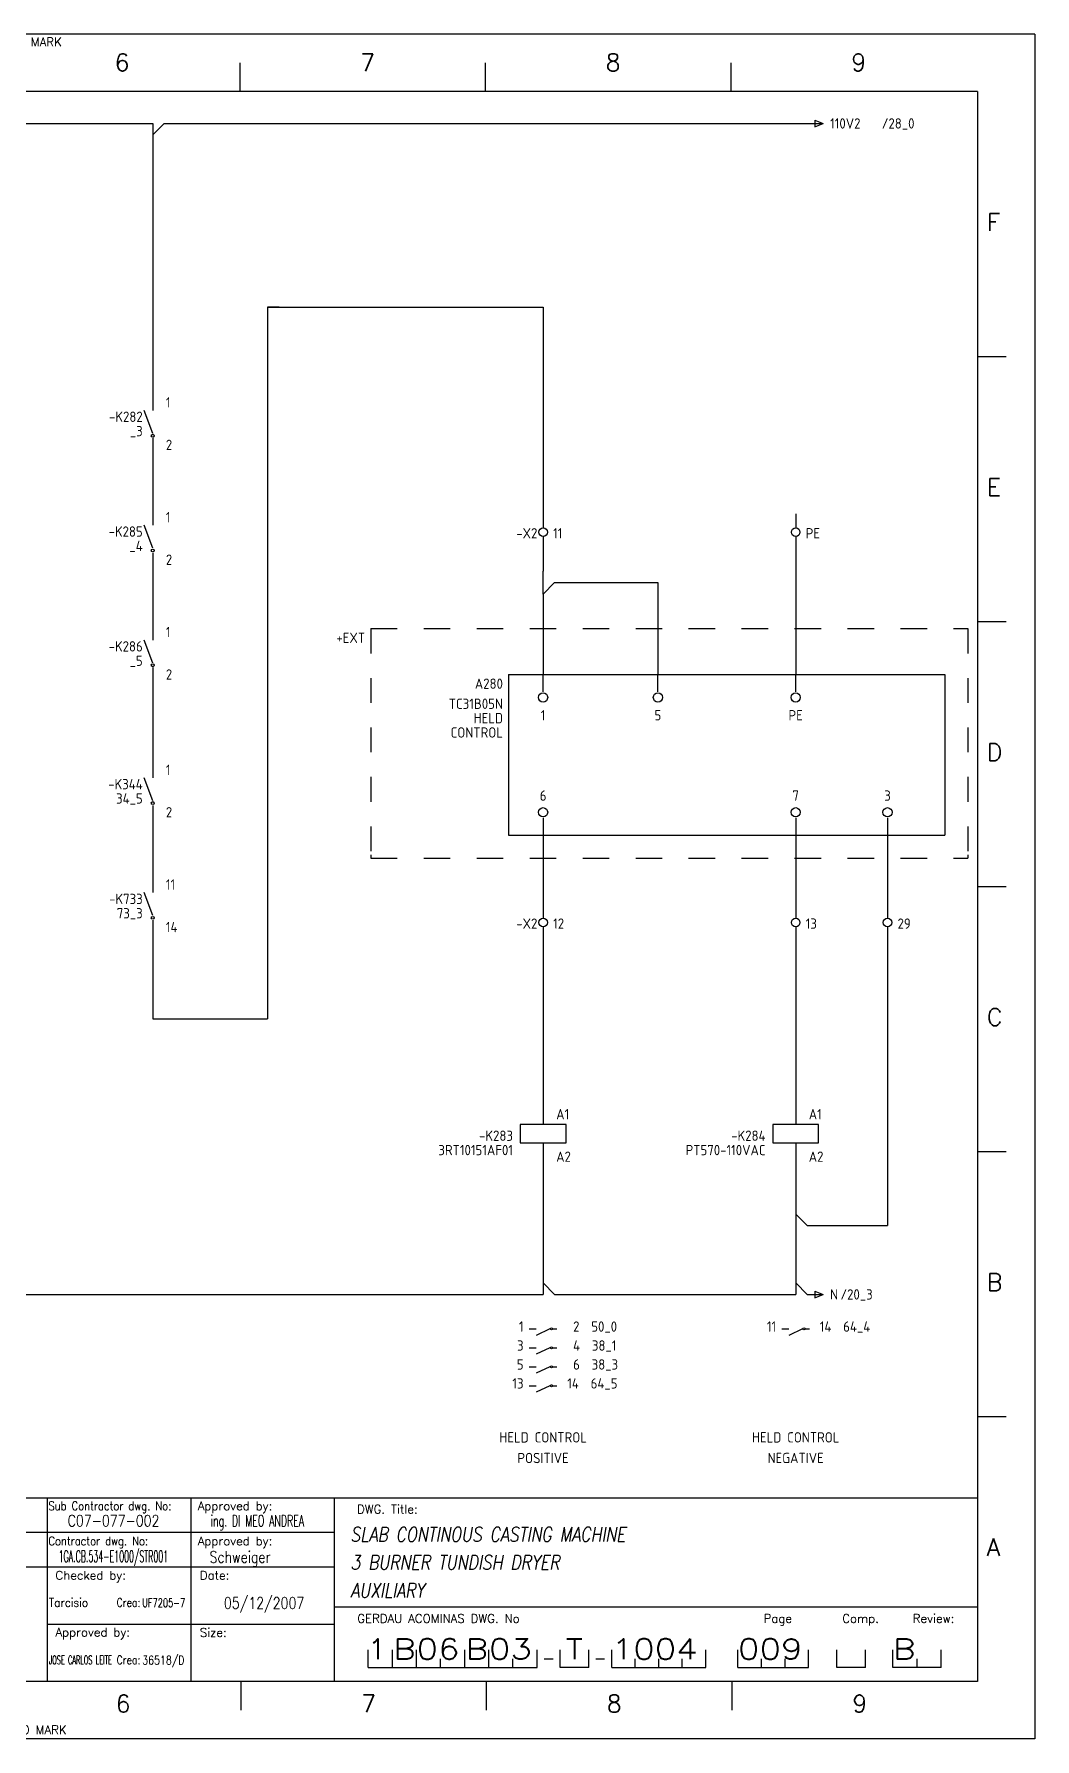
# Model space of a CAD drawing. Extents: x 520 to 940, y 6 to 303.
# Drawn here: x 765.8 to 940.2, y 6.5 to 303.5 of the extents above; entities that cross this region are included whole.
import ezdxf
from ezdxf.enums import TextEntityAlignment as Align

# ---------------------------------------------------------------- set-up
doc = ezdxf.new("R2010")
doc.units = 0
doc.header["$LTSCALE"] = 25
doc.header["$MEASUREMENT"] = 0
doc.linetypes.add('EPLANLINE7', pattern=[0])
doc.layers.get('0').update_dxf_attribs({"linetype": 'CONTINUOUS'})
for name, color, linetype in [('AUTOCONNECTING', 2, 'CONTINUOUS'), ('DESIG_', 3, 'CONTINUOUS'), ('FORM_1', 7, 'CONTINUOUS'), ('FORM_2', 4, 'CONTINUOUS'), ('FORM_3', 6, 'CONTINUOUS'), ('FORM_4', 1, 'CONTINUOUS'), ('MORSETTI', 7, 'CONTINUOUS'), ('RIF_', 7, 'CONTINUOUS'), ('SEF', 5, 'CONTINUOUS'), ('SIMBOLO', 4, 'CONTINUOUS'), ('TABELLA', 7, 'CONTINUOUS'), ('TESTI', 7, 'CONTINUOUS'), ('TESTO', 5, 'CONTINUOUS')]:
    doc.layers.add(name, color=color, linetype=linetype)
doc.styles.add('ROMANS', font='romans.shx', dxfattribs={"width": 0.7, "oblique": 10, "height": 4})
doc.styles.get("Standard").update_dxf_attribs({"font": 'isocp.shx'})

# ---------------------------------------------------------------- blocks, each defined once
blk = doc.blocks.new('Format A3')
at = {"layer": 'FORM_1'}
for p, q in [((420, 297), (0, 297)), ((420, 297), (420, 0)), ((281.48, 292), (281.48, 287)), ((324.26, 292), (324.26, 287)), ((367.03, 292), (367.03, 287)), ((410, 240.83), (415, 240.83)), ((410, 194.66), (415, 194.66)), ((410, 148.5), (415, 148.5)), ((410, 102.33), (415, 102.33)), ((410, 56.17), (415, 56.17)), ((248, 30), (248, 42)), ((273, 10), (273, 42)), ((188.01, 36), (298, 36)), ((298, 23), (410, 23)), ((248, 20), (298, 20)), ((281.66, 10), (281.66, 5)), ((324.44, 10), (324.44, 5)), ((367.22, 10), (367.22, 5)), ((420, 0), (0, 0))]:
    blk.add_line(p, q, dxfattribs=at)
at = {"layer": 'FORM_3'}
for p, q in [((410, 287), (25, 287)), ((410, 287), (410, 10)), ((410, 10), (25, 10))]:
    blk.add_line(p, q, dxfattribs=at)
at = {"layer": 'FORM_4'}
for p, q in [((188.01, 42), (410, 42)), ((298, 10), (298, 42)), ((188.01, 30), (298, 30)), ((248, 10), (248, 30)), ((303.88, 12.42), (303.88, 15.51)), ((308.08, 12.42), (308.08, 15.51)), ((312.28, 12.42), (312.28, 15.51)), ((320.68, 12.42), (320.68, 15.51)), ((324.88, 12.42), (324.88, 15.51)), ((333.28, 12.42), (333.28, 15.51)), ((337.28, 12.42), (337.28, 15.51)), ((342.28, 12.42), (342.28, 15.51)), ((346.28, 12.42), (346.28, 15.51)), ((362.68, 12.42), (362.68, 15.51)), ((368.28, 12.42), (368.28, 15.51)), ((380.58, 12.42), (380.58, 15.51)), ((385.48, 12.42), (385.48, 15.51)), ((390.48, 12.42), (390.48, 15.51)), ((395.28, 12.42), (395.28, 15.51)), ((403.68, 12.42), (403.68, 15.51)), ((303.88, 12.42), (333.28, 12.42)), ((316.48, 12.42), (316.48, 13.97)), ((316.48, 12.42), (316.48, 13.97)), ((329.08, 12.42), (329.08, 13.97)), ((334.53, 13.97), (336.06, 13.97)), ((342.28, 12.42), (337.28, 12.42)), ((343.53, 13.97), (345.03, 13.97)), ((346.28, 12.42), (346.28, 13.97)), ((346.28, 12.42), (362.68, 12.42)), ((350.38, 12.42), (350.38, 13.97)), ((354.48, 12.42), (354.48, 13.97)), ((358.58, 12.42), (358.58, 13.97)), ((368.28, 12.42), (380.58, 12.42)), ((372.38, 12.42), (372.38, 13.97)), ((376.48, 12.42), (376.48, 13.97)), ((390.48, 12.42), (385.48, 12.42)), ((399.13, 12.42), (395.28, 12.42)), ((403.68, 12.42), (399.13, 12.42)), ((399.48, 12.42), (399.48, 13.97))]:
    blk.add_line(p, q, dxfattribs=at)
at = {"layer": 'FORM_1', "style": 'ROMANS'}
for p in [(239.05, 294.88), (239.88, 0.84)]:
    blk.add_text('FOLD MARK', height=1.5, dxfattribs=at).set_placement(p)
at = {"layer": 'FORM_2', "style": 'ROMANS'}
for s, width, p in [('Sub Contractor dwg. No:', 0.85, (248.15, 39.84)), ('Contractor dwg. No:', 0.85, (248.15, 33.72)), ('Crea:', 0.8, (260.02, 23)), ('Crea:', 0.8, (260.02, 13))]:
    blk.add_text(s, height=1.5, dxfattribs=dict(at, width=width)).set_placement(p)
for s, p in [('Approved by:', (274.17, 39.84)), ('DWG. Title:', (301.92, 39.27)), ('Approved by:', (274.17, 33.72)), ('Checked by:', (249.38, 27.74)), ('Date:', (274.53, 27.74)), ('GERDAU ACOMINAS DWG. No', (301.96, 20.23)), ('Page', (372.75, 20.23)), ('Comp.', (386.46, 20.23)), ('Review:', (398.72, 20.23)), ('Approved by:', (249.38, 17.83)), ('Size:', (274.53, 17.79))]:
    blk.add_text(s, height=1.5, dxfattribs=at).set_placement(p)
at = {"layer": 'FORM_2', "style": 'ROMANS', "flags": 4}
for tag, p in [('21', (189.91, 37.18)), ('18', (189.91, 30.89))]:
    blk.add_attdef(tag, p, '', height=2, dxfattribs=at)
at = {"layer": 'FORM_2', "color": 4, "style": 'ROMANS', "width": 0.8, "flags": 4}
for tag, p in [('22', (251.5, 37)), ('19', (251.5, 30.8)), ('24', (278.73, 22.67))]:
    blk.add_attdef(tag, p, '', height=2, dxfattribs=at)
at = {"layer": 'FORM_2', "style": 'ROMANS', "flags": 4}
for tag, p, height, width in [('23', (276.41, 37.01), 2, 0.8), ('20', (276.22, 30.68), 2, 0.8), ('14', (248.25, 23), 1.5, 0.9), ('15', (264.49, 22.98), 1.5, 0.8), ('16', (248.25, 13), 1.5, 0.9), ('17', (264.49, 12.98), 1.5, 0.8)]:
    blk.add_attdef(tag, p, '', height=height, dxfattribs=dict(at, width=width))
at = {"layer": 'FORM_4', "style": 'ROMANS'}
for s, p in [('6', (259.7, 290.56)), ('7', (302.47, 290.56)), ('8', (345.25, 290.56)), ('9', (388.03, 290.56)), ('F', (411.64, 262.73)), ('E', (411.64, 216.57)), ('D', (411.64, 170.4)), ('C', (411.64, 124.24)), ('B', (411.64, 78.07)), ('A', (411.64, 31.9)), ('6', (259.88, 4.65)), ('7', (302.66, 4.65)), ('8', (345.43, 4.65)), ('9', (388.21, 4.65))]:
    blk.add_text(s, height=3, dxfattribs=at).set_placement(p)
at = {"layer": 'FORM_4', "color": 1, "style": 'ROMANS', "oblique": 10, "width": 0.8, "flags": 4}
for tag, p in [('11', (300.77, 34.39)), ('12', (300.77, 29.5)), ('13', (300.77, 24.62))]:
    blk.add_attdef(tag, p, '', height=2.5, dxfattribs=at)
at = {"layer": 'FORM_4', "color": 1, "style": 'ROMANS', "flags": 2}
blk.add_attdef('25', (279.66, 12.25), '', height=5, dxfattribs=at)
at = {"layer": 'FORM_4', "style": 'ROMANS', "width": 1.25, "flags": 4}
for tag, p in [('1', (303.88, 13.92)), ('3', (312.28, 13.92)), ('5', (324.88, 13.92)), ('7', (346.28, 13.92)), ('10', (395.28, 13.92))]:
    blk.add_attdef(tag, p, '', height=3.5, dxfattribs=at)
for tag, p in [('2', (310.18, 13.92)), ('4', (322.78, 13.92)), ('6', (339.78, 13.92)), ('9', (387.98, 13.92))]:
    blk.add_attdef(tag, text='', height=3.5, dxfattribs=at).set_placement(p, align=Align.CENTER)
at = {"layer": 'FORM_4', "color": 1, "style": 'ROMANS', "width": 1.25, "flags": 4}
blk.add_attdef('8', (368.28, 13.92), '', height=3.5, dxfattribs=at)
blk = doc.blocks.new('SO269')
at = {"layer": 'TESTI', "color": 2, "linetype": 'EPLANLINE7'}
for p, q in [((-2, 0), (0, 0)), ((0, 0), (0, -2)), ((0, -2), (2, 0))]:
    blk.add_line(p, q, dxfattribs=at)
blk = doc.blocks.new('1_0_IEC_WUPI')
at = {"layer": 'SIMBOLO', "color": 3, "linetype": 'EPLANLINE7'}
for p, q in [((0, 4), (0, 2)), ((0, -2), (-1.5, 2)), ((0, -2.8), (0, -4))]:
    blk.add_line(p, q, dxfattribs=at)
blk.add_circle((0, -2.4), 0.25, dxfattribs=at)
blk = doc.blocks.new('SO283')
at = {"layer": 'SIMBOLO', "color": 2, "linetype": 'EPLANLINE7'}
for p, q in [((0, 2), (0, 0)), ((0, 0), (2, 0))]:
    blk.add_line(p, q, dxfattribs=at)
blk = doc.blocks.new('SO281')
at = {"layer": 'SIMBOLO', "color": 2, "linetype": 'EPLANLINE7'}
for p, q in [((2, 0), (0, 0)), ((0, 0), (0, -2))]:
    blk.add_line(p, q, dxfattribs=at)
blk = doc.blocks.new('SO282')
at = {"layer": 'SIMBOLO', "color": 2, "linetype": 'EPLANLINE7'}
for p in [(-2, 0), (0, 2)]:
    blk.add_line(p, (0, 0), dxfattribs=at)
blk = doc.blocks.new('SO280')
at = {"layer": 'TESTI', "color": 2, "linetype": 'EPLANLINE7'}
for p, q in [((-2, 0), (0, 0)), ((0, 0), (0, -2))]:
    blk.add_line(p, q, dxfattribs=at)
blk = doc.blocks.new('30_0_IEC_WUPI')
at = {"layer": 'SIMBOLO', "color": 3, "linetype": 'EPLANLINE7'}
blk.add_line((0, 4), (0, 1.6), dxfattribs=at)
blk.add_circle((0, 0.8), 0.75, dxfattribs=at)
blk = doc.blocks.new('SO263')
at = {"layer": 'TESTI', "color": 2, "linetype": 'EPLANLINE7'}
for q in [(0, 2), (2, 0)]:
    blk.add_line((0, -2), q, dxfattribs=at)
blk = doc.blocks.new('SO290')
at = {"layer": 'TESTI', "color": 2, "linetype": 'EPLANLINE7'}
blk.add_line((0, 1), (0, 4), dxfattribs=at)
blk.add_circle((0, 0), 0.8, dxfattribs=at)
blk = doc.blocks.new('SO291')
at = {"layer": 'TESTI', "color": 2, "linetype": 'EPLANLINE7'}
blk.add_line((0, 3), (0, 0), dxfattribs=at)
blk.add_circle((0, 4), 0.8, dxfattribs=at)
blk = doc.blocks.new('20_0_IEC_WUPI')
at = {"layer": 'TESTI', "color": 3, "linetype": 'EPLANLINE7'}
for p, q in [((0, 4), (0, 1.6)), ((0, 1.6), (-4, 1.6)), ((-4, 1.6), (-4, -1.6)), ((4, 1.6), (0, 1.6)), ((4, -1.6), (4, 1.6)), ((-4, -1.6), (4, -1.6)), ((0, -1.6), (0, -4))]:
    blk.add_line(p, q, dxfattribs=at)
blk = doc.blocks.new('SO264')
at = {"layer": 'TESTI', "color": 2, "linetype": 'EPLANLINE7'}
for p, q in [((-2, 0), (0, 0)), ((0, 2), (0, 0)), ((0, 2), (2, 0))]:
    blk.add_line(p, q, dxfattribs=at)
blk = doc.blocks.new('SO262')
at = {"layer": 'TESTI', "color": 2, "linetype": 'EPLANLINE7'}
for q in [(0, -2), (2, 0)]:
    blk.add_line((0, 2), q, dxfattribs=at)
blk = doc.blocks.new('SO284')
at = {"layer": 'TESTI', "color": 2, "linetype": 'EPLANLINE7'}
for p, q in [((-1.175, 0), (0.675, 0)), ((-0.675, 0.575), (0.8, 0)), ((-0.675, 0.575), (-0.675, -0.575)), ((-0.675, -0.575), (0.8, 0))]:
    blk.add_line(p, q, dxfattribs=at)

msp = doc.modelspace()

# ---------------------------------------------------------------- linework, layer by layer
at = {"layer": 'AUTOCONNECTING', "color": 2, "linetype": 'EPLANLINE7'}
for p, q in [((752.5, 287.89), (784.5, 287.89)), ((786.5, 285.89), (786.5, 239.89)), ((788.5, 287.89), (902.5, 287.89)), ((806.5, 255.89), (806.5, 131.89)), ((806.5, 255.89), (854.5, 255.89)), ((854.5, 255.89), (854.5, 219.89)), ((786.5, 231.89), (786.5, 219.89)), ((854.5, 215.89), (854.5, 209.89)), ((898.5, 215.89), (898.5, 191.89)), ((786.5, 211.89), (786.5, 199.89)), ((854.5, 205.89), (854.5, 191.89)), ((856.5, 207.89), (874.5, 207.89)), ((874.5, 207.89), (874.5, 191.89)), ((786.5, 191.89), (786.5, 175.89)), ((786.5, 167.89), (786.5, 155.89)), ((854.5, 163.89), (854.5, 151.89)), ((898.5, 163.89), (898.5, 151.89)), ((914.5, 163.89), (914.5, 151.89)), ((786.5, 147.89), (786.5, 131.89)), ((854.5, 147.89), (854.5, 115.89)), ((898.5, 147.89), (898.5, 115.89)), ((914.5, 147.89), (914.5, 95.89)), ((786.5, 131.89), (806.5, 131.89)), ((854.5, 107.89), (854.5, 85.89)), ((898.5, 107.89), (898.5, 97.89)), ((900.5, 95.89), (914.5, 95.89)), ((898.5, 93.89), (898.5, 85.89)), ((752.5, 83.89), (852.5, 83.89)), ((856.5, 83.89), (896.5, 83.89)), ((900.5, 83.89), (902.5, 83.89))]:
    msp.add_line(p, q, dxfattribs=at)
at = {"layer": 'TABELLA', "color": 1, "linetype": 'EPLANLINE7'}
for p, q in [((852.1, 77.89), (853.3, 77.89)), ((855.7, 77.89), (853.3, 76.76)), ((856.18, 77.89), (856.9, 77.89)), ((896.1, 77.89), (897.3, 77.89)), ((899.7, 77.89), (897.3, 76.76)), ((900.18, 77.89), (900.9, 77.89)), ((852.1, 74.59), (853.3, 74.59)), ((855.7, 74.59), (853.3, 73.46)), ((856.18, 74.59), (856.9, 74.59)), ((852.1, 71.29), (853.3, 71.29)), ((855.7, 71.29), (853.3, 70.16)), ((856.18, 71.29), (856.9, 71.29)), ((852.1, 67.99), (853.3, 67.99)), ((855.7, 67.99), (853.3, 66.86)), ((856.18, 67.99), (856.9, 67.99))]:
    msp.add_line(p, q, dxfattribs=at)
for centre in [(855.95, 77.89), (899.95, 77.89), (855.95, 74.59), (855.95, 71.29), (855.95, 67.99)]:
    msp.add_circle(centre, 0.175, dxfattribs=at)
at = {"layer": 'TESTI', "color": 1, "linetype": 'EPLANLINE7'}
for p, q in [((824.5, 199.89), (824.5, 195.56)), ((824.5, 199.89), (829.1, 199.89)), ((833.73, 199.89), (838.33, 199.89)), ((842.95, 199.89), (847.55, 199.89)), ((852.18, 199.89), (856.78, 199.89)), ((861.4, 199.89), (866.03, 199.89)), ((870.63, 199.89), (875.25, 199.89)), ((879.85, 199.89), (884.48, 199.89)), ((889.08, 199.89), (893.7, 199.89)), ((898.3, 199.89), (902.93, 199.89)), ((907.55, 199.89), (912.15, 199.89)), ((916.78, 199.89), (921.38, 199.89)), ((926, 199.89), (928.5, 199.89)), ((927.8, 199.89), (928.5, 199.89)), ((928.5, 199.89), (928.5, 195.56)), ((824.5, 191.26), (824.5, 186.96)), ((848.5, 191.89), (848.5, 163.89)), ((848.5, 191.89), (924.5, 191.89)), ((924.5, 191.89), (924.5, 163.89)), ((928.5, 191.26), (928.5, 186.96)), ((824.5, 182.64), (824.5, 178.34)), ((928.5, 182.64), (928.5, 178.34)), ((824.5, 174.04), (824.5, 169.71)), ((928.5, 174.04), (928.5, 169.71)), ((824.5, 165.41), (824.5, 161.11)), ((848.5, 163.89), (924.5, 163.89)), ((928.5, 165.41), (928.5, 161.11)), ((824.5, 160.46), (824.5, 159.89)), ((928.5, 160.46), (928.5, 159.89)), ((824.5, 159.89), (829.1, 159.89)), ((833.73, 159.89), (838.33, 159.89)), ((842.95, 159.89), (847.55, 159.89)), ((852.18, 159.89), (856.78, 159.89)), ((861.4, 159.89), (866.03, 159.89)), ((870.63, 159.89), (875.25, 159.89)), ((879.85, 159.89), (884.48, 159.89)), ((889.08, 159.89), (893.7, 159.89)), ((898.3, 159.89), (902.93, 159.89)), ((907.55, 159.89), (912.15, 159.89)), ((916.78, 159.89), (921.38, 159.89)), ((926, 159.89), (928.5, 159.89)), ((927.8, 159.89), (928.5, 159.89))]:
    msp.add_line(p, q, dxfattribs=at)

# ---------------------------------------------------------------- block references
ref = msp.add_blockref('Format A3', (520.17, 6.46))
ref.add_attrib('1', '1', (824.05, 20.37), dxfattribs={"layer": 'FORM_4', "height": 3.5, "style": 'ROMANS'})
ref.add_attrib('2', 'B', dxfattribs={"layer": 'FORM_4', "height": 3.5, "style": 'ROMANS', "width": 1.25}).set_placement((830.35, 20.37), align=Align.CENTER)
ref.add_attrib('3', '06', (832.45, 20.37), dxfattribs={"layer": 'FORM_4', "height": 3.5, "style": 'ROMANS', "width": 1.25})
ref.add_attrib('4', 'B', dxfattribs={"layer": 'FORM_4', "height": 3.5, "style": 'ROMANS', "width": 1.25}).set_placement((842.95, 20.37), align=Align.CENTER)
ref.add_attrib('5', '03', (845.05, 20.37), dxfattribs={"layer": 'FORM_4', "height": 3.5, "style": 'ROMANS', "width": 1.25})
ref.add_attrib('6', 'T', dxfattribs={"layer": 'FORM_4', "height": 3.5, "style": 'ROMANS', "width": 1.25}).set_placement((859.95, 20.37), align=Align.CENTER)
ref.add_attrib('7', '1004', (866.45, 20.37), dxfattribs={"layer": 'FORM_4', "height": 3.5, "style": 'ROMANS', "width": 1.25})
ref.add_attrib('8', '009', (888.45, 20.37), dxfattribs={"layer": 'FORM_4', "color": 1, "height": 3.5, "style": 'ROMANS', "width": 1.25})
ref.add_attrib('10', 'B', (915.45, 20.37), dxfattribs={"layer": 'FORM_4', "height": 3.5, "style": 'ROMANS', "width": 1.25})
ref.add_attrib('11', 'SLAB CONTINOUS CASTING MACHINE', (820.94, 40.84), dxfattribs={"layer": 'FORM_4', "color": 1, "height": 2.5, "style": 'ROMANS', "oblique": 10, "width": 0.8})
ref.add_attrib('12', '3 BURNER TUNDISH DRYER', (820.94, 35.96), dxfattribs={"layer": 'FORM_4', "color": 1, "height": 2.5, "style": 'ROMANS', "oblique": 10, "width": 0.8})
ref.add_attrib('13', 'AUXILIARY', (820.94, 31.08), dxfattribs={"layer": 'FORM_4', "color": 1, "height": 2.5, "style": 'ROMANS', "oblique": 10, "width": 0.8})
ref.add_attrib('14', 'Tarcisio', (768.42, 29.46), dxfattribs={"layer": 'FORM_2', "height": 1.5, "style": 'ROMANS', "width": 0.9})
ref.add_attrib('15', 'UF7205-7', (784.67, 29.43), dxfattribs={"layer": 'FORM_2', "height": 1.5, "style": 'ROMANS', "width": 0.7})
ref.add_attrib('16', 'JOSE CARLOS LEITE', (768.42, 19.46), dxfattribs={"layer": 'FORM_2', "height": 1.5, "style": 'ROMANS', "width": 0.5})
ref.add_attrib('17', '36518/D', (784.67, 19.43), dxfattribs={"layer": 'FORM_2', "height": 1.5, "style": 'ROMANS', "width": 0.8})
ref.add_attrib('19', '1GA.CB.534-E1000/STR001', (770.11, 37.26), dxfattribs={"layer": 'FORM_2', "color": 4, "height": 2, "style": 'ROMANS', "width": 0.5})
ref.add_attrib('20', 'Schweiger', (796.4, 37.14), dxfattribs={"layer": 'FORM_2', "height": 2, "style": 'ROMANS', "width": 0.8})
ref.add_attrib('22', 'C07-077-002', (771.68, 43.46), dxfattribs={"layer": 'FORM_2', "color": 4, "height": 2, "style": 'ROMANS', "width": 0.8})
ref.add_attrib('23', 'ing. DI MEO ANDREA', (796.58, 43.46), dxfattribs={"layer": 'FORM_2', "height": 2, "style": 'ROMANS', "width": 0.6})
ref.add_attrib('24', '05/12/2007', (798.9, 29.13), dxfattribs={"layer": 'FORM_2', "color": 4, "height": 2, "style": 'ROMANS', "width": 0.8})
at = {"layer": 'SIMBOLO'}
for name, p in [('SO284', (902.5, 287.89)), ('SO269', (786.5, 287.89)), ('SO281', (806.5, 255.89)), ('SO280', (854.5, 255.89)), ('SO263', (854.5, 207.89)), ('SO280', (874.5, 207.89)), ('SO290', (854.5, 187.89)), ('SO290', (874.5, 187.89)), ('SO290', (898.5, 187.89)), ('SO291', (854.5, 163.89)), ('SO291', (898.5, 163.89)), ('SO291', (914.5, 163.89)), ('SO283', (786.5, 131.89)), ('SO282', (806.5, 131.89)), ('SO262', (898.5, 95.89)), ('SO282', (914.5, 95.89)), ('SO264', (854.5, 83.89)), ('SO264', (898.5, 83.89)), ('SO284', (902.5, 83.89))]:
    msp.add_blockref(name, p, dxfattribs=at)
ref = msp.add_blockref('1_0_IEC_WUPI', (786.5, 235.89), dxfattribs=at)
ref.add_attrib('SEF_1', '-K282', dxfattribs={"layer": 'SEF', "color": 2, "height": 1.8, "width": 1.000667, "flags": 2}).set_placement((784.75, 235.89), align=Align.RIGHT)
ref.add_attrib('DESIGN._1', '1', (788.78, 238.39), dxfattribs={"layer": 'DESIG_', "color": 2, "height": 1.8, "width": 1.000667, "flags": 2})
ref.add_attrib('DESIGN._2', '2', (788.78, 230.99), dxfattribs={"layer": 'DESIG_', "color": 2, "height": 1.8, "width": 1.000667, "flags": 2})
ref = msp.add_blockref('1_0_IEC_WUPI', (786.5, 215.89), dxfattribs=at)
ref.add_attrib('SEF_1', '-K285', dxfattribs={"layer": 'SEF', "color": 2, "height": 1.8, "width": 1.000667, "flags": 2}).set_placement((784.75, 215.89), align=Align.RIGHT)
ref.add_attrib('DESIGN._1', '1', (788.78, 218.39), dxfattribs={"layer": 'DESIG_', "color": 2, "height": 1.8, "width": 1.000667, "flags": 2})
ref.add_attrib('DESIGN._2', '2', (788.78, 210.99), dxfattribs={"layer": 'DESIG_', "color": 2, "height": 1.8, "width": 1.000667, "flags": 2})
ref = msp.add_blockref('30_0_IEC_WUPI', (854.5, 215.89), dxfattribs=at)
ref.add_attrib('DESIGN._1', '-X2', dxfattribs={"layer": 'MORSETTI', "color": 2, "height": 1.8, "width": 1.000667, "flags": 2}).set_placement((853.5, 215.59), align=Align.RIGHT)
ref.add_attrib('DESIGN._2', '11', (856.25, 215.59), dxfattribs={"layer": 'MORSETTI', "color": 2, "height": 1.8, "width": 1.000667, "flags": 2})
ref = msp.add_blockref('30_0_IEC_WUPI', (898.5, 215.89), dxfattribs=at)
ref.add_attrib('DESIGN._1', 'PE', (900.25, 215.59), dxfattribs={"layer": 'MORSETTI', "color": 2, "height": 1.8, "width": 1.000667, "flags": 2})
ref = msp.add_blockref('1_0_IEC_WUPI', (786.5, 195.89), dxfattribs=at)
ref.add_attrib('SEF_1', '-K286', dxfattribs={"layer": 'SEF', "color": 2, "height": 1.8, "width": 1.000667, "flags": 2}).set_placement((784.75, 195.89), align=Align.RIGHT)
ref.add_attrib('DESIGN._1', '1', (788.78, 198.39), dxfattribs={"layer": 'DESIG_', "color": 2, "height": 1.8, "width": 1.000667, "flags": 2})
ref.add_attrib('DESIGN._2', '2', (788.78, 190.99), dxfattribs={"layer": 'DESIG_', "color": 2, "height": 1.8, "width": 1.000667, "flags": 2})
ref = msp.add_blockref('1_0_IEC_WUPI', (786.5, 171.89), dxfattribs=at)
ref.add_attrib('SEF_1', '-K344', dxfattribs={"layer": 'SEF', "color": 2, "height": 1.8, "width": 1.000667, "flags": 2}).set_placement((784.75, 171.89), align=Align.RIGHT)
ref.add_attrib('DESIGN._1', '1', (788.78, 174.39), dxfattribs={"layer": 'DESIG_', "color": 2, "height": 1.8, "width": 1.000667, "flags": 2})
ref.add_attrib('DESIGN._2', '2', (788.78, 166.99), dxfattribs={"layer": 'DESIG_', "color": 2, "height": 1.8, "width": 1.000667, "flags": 2})
ref = msp.add_blockref('1_0_IEC_WUPI', (786.5, 151.89), dxfattribs=at)
ref.add_attrib('SEF_1', '-K733', dxfattribs={"layer": 'SEF', "color": 2, "height": 1.8, "width": 1.000667, "flags": 2}).set_placement((784.75, 151.89), align=Align.RIGHT)
ref.add_attrib('DESIGN._1', '11', (788.78, 154.39), dxfattribs={"layer": 'DESIG_', "color": 2, "height": 1.8, "width": 1.000667, "flags": 2})
ref.add_attrib('DESIGN._2', '14', (788.78, 146.99), dxfattribs={"layer": 'DESIG_', "color": 2, "height": 1.8, "width": 1.000667, "flags": 2})
ref = msp.add_blockref('30_0_IEC_WUPI', (854.5, 147.89), dxfattribs=at)
ref.add_attrib('DESIGN._1', '-X2', dxfattribs={"layer": 'MORSETTI', "color": 2, "height": 1.8, "width": 1.000667, "flags": 2}).set_placement((853.5, 147.59), align=Align.RIGHT)
ref.add_attrib('DESIGN._2', '12', (856.25, 147.59), dxfattribs={"layer": 'MORSETTI', "color": 2, "height": 1.8, "width": 1.000667, "flags": 2})
ref = msp.add_blockref('30_0_IEC_WUPI', (898.5, 147.89), dxfattribs=at)
ref.add_attrib('DESIGN._1', '13', (900.25, 147.59), dxfattribs={"layer": 'MORSETTI', "color": 2, "height": 1.8, "width": 1.000667, "flags": 2})
ref = msp.add_blockref('30_0_IEC_WUPI', (914.5, 147.89), dxfattribs=at)
ref.add_attrib('DESIGN._1', '29', (916.25, 147.59), dxfattribs={"layer": 'MORSETTI', "color": 2, "height": 1.8, "width": 1.000667, "flags": 2})
ref = msp.add_blockref('20_0_IEC_WUPI', (854.5, 111.89), dxfattribs=at)
ref.add_attrib('SEF_1', '-K283', dxfattribs={"layer": 'SEF', "color": 2, "height": 1.8, "width": 1.000667, "flags": 2}).set_placement((849.25, 110.64), align=Align.RIGHT)
ref.add_attrib('DESIGN._1', 'A1', (856.78, 114.39), dxfattribs={"layer": 'DESIG_', "color": 2, "height": 1.8, "width": 1.000667, "flags": 2})
ref.add_attrib('DESIGN._2', 'A2', (856.78, 106.99), dxfattribs={"layer": 'DESIG_', "color": 2, "height": 1.8, "width": 1.000667, "flags": 2})
ref = msp.add_blockref('20_0_IEC_WUPI', (898.5, 111.89), dxfattribs=at)
ref.add_attrib('SEF_1', '-K284', dxfattribs={"layer": 'SEF', "color": 2, "height": 1.8, "width": 1.000667, "flags": 2}).set_placement((893.25, 110.64), align=Align.RIGHT)
ref.add_attrib('DESIGN._1', 'A1', (900.78, 114.39), dxfattribs={"layer": 'DESIG_', "color": 2, "height": 1.8, "width": 1.000667, "flags": 2})
ref.add_attrib('DESIGN._2', 'A2', (900.78, 106.99), dxfattribs={"layer": 'DESIG_', "color": 2, "height": 1.8, "width": 1.000667, "flags": 2})

# ---------------------------------------------------------------- texts
at = {"layer": 'RIF_', "color": 2, "width": 1.000667}
for s, p in [('/28_0', (913.5, 286.99)), ('/20_3', (906.3, 82.99))]:
    msp.add_text(s, height=1.8, dxfattribs=at).set_placement(p)
for s, p in [('_3', (784.75, 233.39)), ('_4', (784.75, 213.39)), ('_5', (784.75, 193.39)), ('34_5', (784.75, 169.39)), ('73_3', (784.75, 149.39))]:
    msp.add_text(s, height=1.8, dxfattribs=at).set_placement(p, align=Align.RIGHT)
at = {"layer": 'TABELLA', "color": 2, "width": 1.000667}
for s, p in [('1', (851.1, 77.39)), ('11', (895.1, 77.39)), ('3', (851.1, 74.09)), ('5', (851.1, 70.79)), ('13', (851.1, 67.49))]:
    msp.add_text(s, height=1.8, dxfattribs=at).set_placement(p, align=Align.RIGHT)
for s, p in [(' 2  50_0', (858.7, 77.39)), ('14  64_4', (902.7, 77.39)), (' 4  38_1', (858.7, 74.09)), (' 6  38_3', (858.7, 70.79)), ('14  64_5', (858.7, 67.49))]:
    msp.add_text(s, height=1.8, dxfattribs=at).set_placement(p)
at = {"layer": 'TESTI', "color": 2, "width": 1.000667}
for s, p in [('+EXT', (823.5, 197.39)), ('A280', (847.5, 189.39)), ('TC31B05N', (847.5, 185.89)), ('HELD', (847.5, 183.39)), ('CONTROL', (847.5, 180.89)), ('3RT10151AF01', (849.25, 108.14)), ('PT570-110VAC', (893.25, 108.14))]:
    msp.add_text(s, height=1.8, dxfattribs=at).set_placement(p, align=Align.RIGHT)
at = {"layer": 'TESTO', "color": 2, "width": 1.000667}
for s, p in [('110V2', (904.5, 286.99)), ('N', (904.5, 82.99))]:
    msp.add_text(s, height=1.8, dxfattribs=at).set_placement(p)
for s, p in [('1', (854.5, 183.89)), ('5', (874.5, 183.89)), ('PE', (898.5, 183.89)), ('6', (854.5, 169.89)), ('7', (898.5, 169.89)), ('3', (914.5, 169.89)), ('HELD CONTROL', (854.5, 58.09)), ('HELD CONTROL', (898.5, 58.09)), ('POSITIVE', (854.5, 54.49)), ('NEGATIVE', (898.5, 54.49))]:
    msp.add_text(s, height=1.8, dxfattribs=at).set_placement(p, align=Align.CENTER)

doc.saveas('drawing.dxf')
